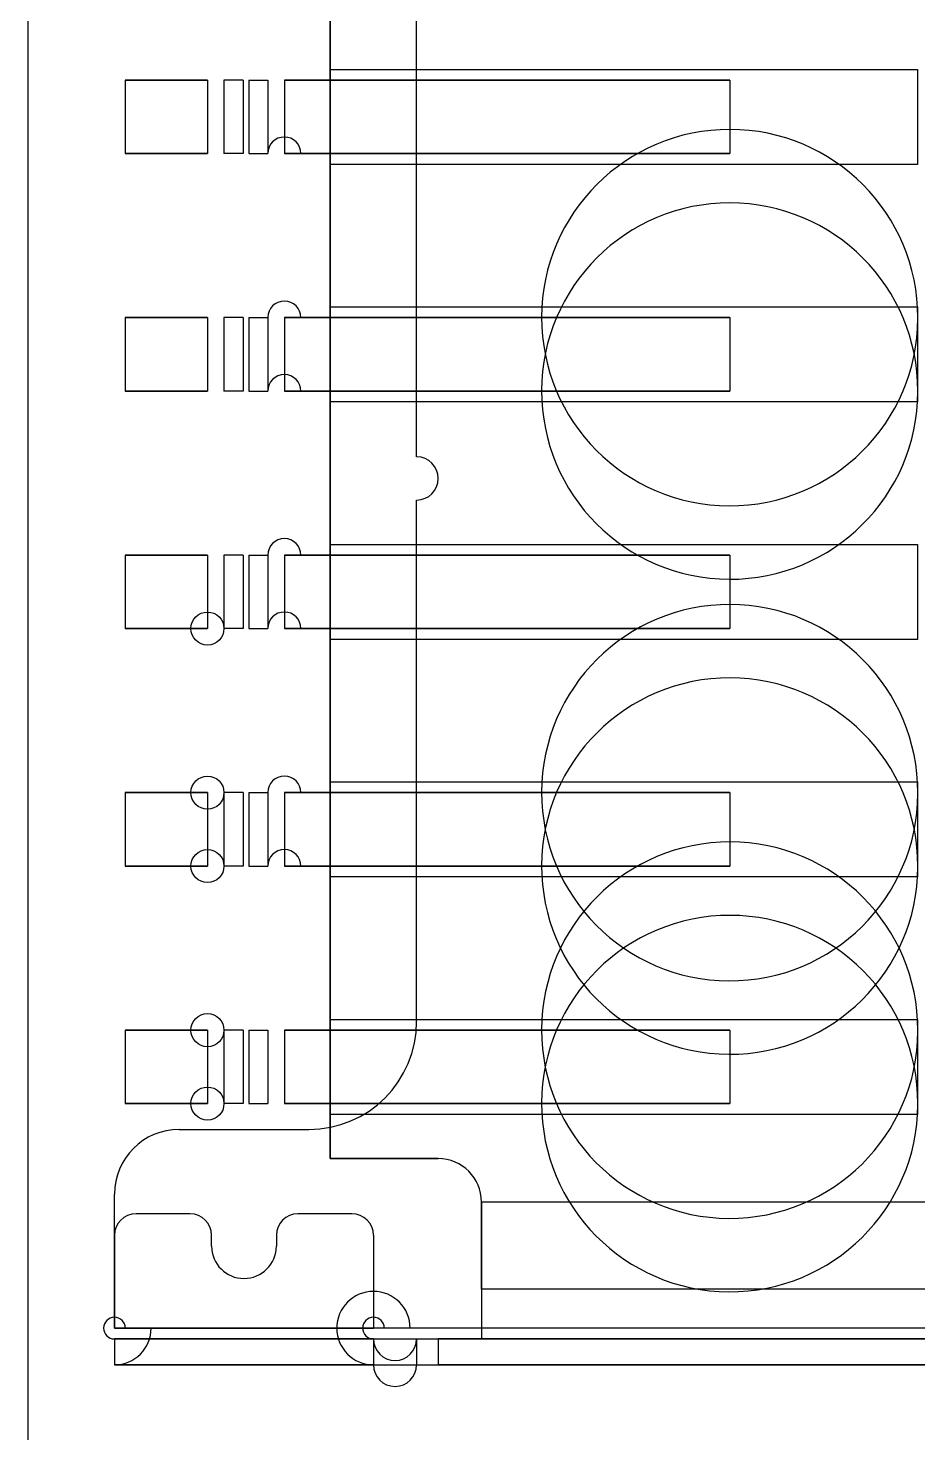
# Model space of a CAD drawing. Header units: millimetres. Extents: x -26.5 to 28.9, y -30 to 30.
# Drawn here: x -26.5 to -22.38, y 4.91 to 11.42 of the extents above; entities that cross this region are included whole.
import ezdxf

# ---------------------------------------------------------------- set-up
doc = ezdxf.new("R2010")
doc.units = ezdxf.units.MM
doc.layers.add('Feature', color=7, linetype='CONTINUOUS')

msp = doc.modelspace()

# ---------------------------------------------------------------- linework, layer by layer
at = {"layer": 'Feature'}
for p, q in [((-26.5, -26.9975, 1.6), (-26.5, 26.9975, 1.6)), ((-26.5, -26.9975), (-26.5, 26.9975)), ((-26.5, -26.9975, 1.6), (-26.5, 26.9975, 1.6)), ((-26.5, -26.9975), (-26.5, 26.9975)), ((-25.1, 15.835), (-25.1, 6.18)), ((-25.1, 15.835), (-25.1, 6.18)), ((-24.7, 9.4303, -1.33), (-24.7, 11.9303, -1.33)), ((-24.7, 9.4303, -1.45), (-24.7, 11.9303, -1.45)), ((-24.7, 9.4303, -1.45), (-24.7, 11.9303, -1.45)), ((-24.7, 9.4303, -1.33), (-24.7, 11.9303, -1.33)), ((-25.1, 11.225, -0.35), (-25.1, 11.885, -0.35)), ((-25.1, 11.225, -0.35), (-25.1, 11.885, -0.35)), ((-25.1, 11.225, -0.35), (-22.38, 11.225, -0.35)), ((-25.1, 11.225, -0.2), (-25.1, 11.225, -0.35)), ((-25.1, 10.785, -0.2), (-25.1, 11.225, -0.2)), ((-25.1, 11.225, -0.35), (-22.38, 11.225, -0.35)), ((-25.1, 11.225, -0.2), (-22.38, 11.225, -0.2)), ((-25.1, 11.225, -0.2), (-25.1, 11.225, -0.35)), ((-25.1, 10.785, -0.2), (-25.1, 11.225, -0.2)), ((-25.1, 11.225, -0.2), (-22.38, 11.225, -0.2)), ((-22.38, 11.225, -0.35), (-22.38, 10.785, -0.35)), ((-22.38, 11.225, -0.35), (-22.38, 10.785, -0.35)), ((-22.38, 11.225, -0.2), (-22.38, 10.785, -0.2)), ((-22.38, 11.225, -0.2), (-22.38, 11.225, -0.35)), ((-22.38, 11.225, -0.2), (-22.38, 11.225, -0.35)), ((-22.38, 11.225, -0.2), (-22.38, 10.785, -0.2)), ((-26.05, 11.175, -0.12), (-26.05, 10.835, -0.12)), ((-25.6691, 11.175, -0.12), (-26.05, 11.175, -0.12)), ((-26.05, 11.175, 0.03), (-26.05, 10.835, 0.03)), ((-26.05, 11.175, -0.12), (-26.05, 11.175, 0.03)), ((-26.05, 11.175, -0.12), (-26.05, 10.835, -0.12)), ((-26.05, 11.175, 0.03), (-25.6691, 11.175, 0.03)), ((-26.05, 11.175, 0.03), (-26.05, 10.835, 0.03)), ((-25.6691, 11.175, -0.12), (-26.05, 11.175, -0.12)), ((-26.05, 11.175, -0.12), (-26.05, 11.175, 0.03)), ((-26.05, 11.175, 0.03), (-25.6691, 11.175, 0.03)), ((-25.6691, 11.175, -0.12), (-25.6691, 10.835, -0.12)), ((-25.6691, 11.175, -0.12), (-25.6691, 10.835, -0.12)), ((-25.6691, 11.175, 0.03), (-25.6691, 10.835, 0.03)), ((-25.6691, 11.175, 0.03), (-25.6691, 10.835, 0.03)), ((-25.5925, 11.175, -0.15572), (-25.5925, 10.835, -0.15572)), ((-25.5044, 11.175, -0.2607), (-25.5925, 11.175, -0.15572)), ((-25.5925, 11.175, -0.15572), (-25.5925, 10.835, -0.15572)), ((-25.5044, 11.175, -0.2607), (-25.5925, 11.175, -0.15572)), ((-25.5044, 11.175, -0.2607), (-25.5044, 10.835, -0.2607)), ((-25.5044, 11.175, -0.2607), (-25.5044, 10.835, -0.2607)), ((-25.4776, 11.175, -0.0593), (-25.4776, 10.835, -0.0593)), ((-25.4776, 11.175, -0.0593), (-25.3895, 11.175, -0.16428)), ((-25.4776, 11.175, -0.0593), (-25.4776, 10.835, -0.0593)), ((-25.4776, 11.175, -0.0593), (-25.3895, 11.175, -0.16428)), ((-25.3895, 11.175, -0.16428), (-25.3895, 10.835, -0.16428)), ((-25.3895, 11.175, -0.16428), (-25.3895, 10.835, -0.16428)), ((-25.3129, 11.175, -0.35), (-25.3129, 10.835, -0.35)), ((-25.3129, 11.175, -0.2), (-25.3129, 10.835, -0.2)), ((-25.3129, 11.175, -0.2), (-23.2495, 11.175, -0.2)), ((-25.3129, 11.175, -0.2), (-25.3129, 10.835, -0.2)), ((-25.3129, 11.175, -0.35), (-25.3129, 10.835, -0.35)), ((-23.2495, 11.175, -0.35), (-25.3129, 11.175, -0.35)), ((-25.3129, 11.175, -0.2), (-23.2495, 11.175, -0.2)), ((-23.2495, 11.175, -0.35), (-25.3129, 11.175, -0.35)), ((-23.2495, 11.175, -0.2), (-23.2495, 10.835, -0.2)), ((-23.2495, 11.175, -0.2), (-23.2495, 10.835, -0.2)), ((-23.2495, 11.175, -0.35), (-23.2495, 10.835, -0.35)), ((-23.2495, 11.175, -0.35), (-23.2495, 10.835, -0.35)), ((-25.6691, 10.835, -0.12), (-26.05, 10.835, -0.12)), ((-26.05, 10.835, -0.12), (-26.05, 10.835, 0.03)), ((-26.05, 10.835, 0.03), (-25.6691, 10.835, 0.03)), ((-26.05, 10.835, 0.03), (-25.6691, 10.835, 0.03)), ((-26.05, 10.835, -0.12), (-26.05, 10.835, 0.03)), ((-25.6691, 10.835, -0.12), (-26.05, 10.835, -0.12)), ((-25.5044, 10.835, -0.2607), (-25.5925, 10.835, -0.15572)), ((-25.5044, 10.835, -0.2607), (-25.5925, 10.835, -0.15572)), ((-25.4776, 10.835, -0.0593), (-25.3895, 10.835, -0.16428)), ((-25.4776, 10.835, -0.0593), (-25.3895, 10.835, -0.16428)), ((-25.3129, 10.835, -0.2), (-23.2495, 10.835, -0.2)), ((-23.2495, 10.835, -0.35), (-25.3129, 10.835, -0.35)), ((-23.2495, 10.835, -0.35), (-25.3129, 10.835, -0.35)), ((-25.3129, 10.835, -0.2), (-23.2495, 10.835, -0.2)), ((-25.1, 10.125, -0.35), (-25.1, 10.785, -0.35)), ((-22.38, 10.785, -0.35), (-25.1, 10.785, -0.35)), ((-25.1, 10.785, -0.2), (-25.1, 10.785, -0.35)), ((-25.1, 10.125, -0.35), (-25.1, 10.785, -0.35)), ((-22.38, 10.785, -0.35), (-25.1, 10.785, -0.35)), ((-25.1, 10.785, -0.2), (-25.1, 10.785, -0.35)), ((-22.38, 10.785, -0.2), (-25.1, 10.785, -0.2)), ((-22.38, 10.785, -0.2), (-25.1, 10.785, -0.2)), ((-22.38, 10.785, -0.2), (-22.38, 10.785, -0.35)), ((-22.38, 10.785, -0.2), (-22.38, 10.785, -0.35)), ((-25.1, 10.125, -0.35), (-22.38, 10.125, -0.35)), ((-25.1, 10.125, -0.2), (-25.1, 10.125, -0.35)), ((-25.1, 9.685, -0.2), (-25.1, 10.125, -0.2)), ((-25.1, 10.125, -0.35), (-22.38, 10.125, -0.35)), ((-25.1, 10.125, -0.2), (-22.38, 10.125, -0.2)), ((-25.1, 10.125, -0.2), (-25.1, 10.125, -0.35)), ((-25.1, 9.685, -0.2), (-25.1, 10.125, -0.2)), ((-25.1, 10.125, -0.2), (-22.38, 10.125, -0.2)), ((-22.38, 10.125, -0.35), (-22.38, 9.685, -0.35)), ((-22.38, 10.125, -0.35), (-22.38, 9.685, -0.35)), ((-22.38, 10.125, -0.2), (-22.38, 9.685, -0.2)), ((-22.38, 10.125, -0.2), (-22.38, 10.125, -0.35)), ((-22.38, 10.125, -0.2), (-22.38, 10.125, -0.35)), ((-22.38, 10.125, -0.2), (-22.38, 9.685, -0.2)), ((-26.05, 10.075, -0.12), (-26.05, 9.735, -0.12)), ((-25.6691, 10.075, -0.12), (-26.05, 10.075, -0.12)), ((-26.05, 10.075, 0.03), (-26.05, 9.735, 0.03)), ((-26.05, 10.075, -0.12), (-26.05, 10.075, 0.03)), ((-26.05, 10.075, -0.12), (-26.05, 9.735, -0.12)), ((-26.05, 10.075, 0.03), (-25.6691, 10.075, 0.03)), ((-26.05, 10.075, 0.03), (-26.05, 9.735, 0.03)), ((-25.6691, 10.075, -0.12), (-26.05, 10.075, -0.12)), ((-26.05, 10.075, -0.12), (-26.05, 10.075, 0.03)), ((-26.05, 10.075, 0.03), (-25.6691, 10.075, 0.03)), ((-25.6691, 10.075, -0.12), (-25.6691, 9.735, -0.12)), ((-25.6691, 10.075, -0.12), (-25.6691, 9.735, -0.12)), ((-25.6691, 10.075, 0.03), (-25.6691, 9.735, 0.03)), ((-25.6691, 10.075, 0.03), (-25.6691, 9.735, 0.03)), ((-25.5925, 10.075, -0.15572), (-25.5925, 9.735, -0.15572)), ((-25.5044, 10.075, -0.2607), (-25.5925, 10.075, -0.15572)), ((-25.5925, 10.075, -0.15572), (-25.5925, 9.735, -0.15572)), ((-25.5044, 10.075, -0.2607), (-25.5925, 10.075, -0.15572)), ((-25.5044, 10.075, -0.2607), (-25.5044, 9.735, -0.2607)), ((-25.5044, 10.075, -0.2607), (-25.5044, 9.735, -0.2607)), ((-25.4776, 10.075, -0.0593), (-25.4776, 9.735, -0.0593)), ((-25.4776, 10.075, -0.0593), (-25.3895, 10.075, -0.16428)), ((-25.4776, 10.075, -0.0593), (-25.4776, 9.735, -0.0593)), ((-25.4776, 10.075, -0.0593), (-25.3895, 10.075, -0.16428)), ((-25.3895, 10.075, -0.16428), (-25.3895, 9.735, -0.16428)), ((-25.3895, 10.075, -0.16428), (-25.3895, 9.735, -0.16428)), ((-25.3129, 10.075, -0.35), (-25.3129, 9.735, -0.35)), ((-25.3129, 10.075, -0.2), (-25.3129, 9.735, -0.2)), ((-25.3129, 10.075, -0.2), (-23.2495, 10.075, -0.2)), ((-25.3129, 10.075, -0.2), (-25.3129, 9.735, -0.2)), ((-25.3129, 10.075, -0.35), (-25.3129, 9.735, -0.35)), ((-23.2495, 10.075, -0.35), (-25.3129, 10.075, -0.35)), ((-25.3129, 10.075, -0.2), (-23.2495, 10.075, -0.2)), ((-23.2495, 10.075, -0.35), (-25.3129, 10.075, -0.35)), ((-23.2495, 10.075, -0.2), (-23.2495, 9.735, -0.2)), ((-23.2495, 10.075, -0.2), (-23.2495, 9.735, -0.2)), ((-23.2495, 10.075, -0.35), (-23.2495, 9.735, -0.35)), ((-23.2495, 10.075, -0.35), (-23.2495, 9.735, -0.35)), ((-25.6691, 9.735, -0.12), (-26.05, 9.735, -0.12)), ((-26.05, 9.735, -0.12), (-26.05, 9.735, 0.03)), ((-26.05, 9.735, 0.03), (-25.6691, 9.735, 0.03)), ((-26.05, 9.735, 0.03), (-25.6691, 9.735, 0.03)), ((-26.05, 9.735, -0.12), (-26.05, 9.735, 0.03)), ((-25.6691, 9.735, -0.12), (-26.05, 9.735, -0.12)), ((-25.5044, 9.735, -0.2607), (-25.5925, 9.735, -0.15572)), ((-25.5044, 9.735, -0.2607), (-25.5925, 9.735, -0.15572)), ((-25.4776, 9.735, -0.0593), (-25.3895, 9.735, -0.16428)), ((-25.4776, 9.735, -0.0593), (-25.3895, 9.735, -0.16428)), ((-25.3129, 9.735, -0.2), (-23.2495, 9.735, -0.2)), ((-23.2495, 9.735, -0.35), (-25.3129, 9.735, -0.35)), ((-23.2495, 9.735, -0.35), (-25.3129, 9.735, -0.35)), ((-25.3129, 9.735, -0.2), (-23.2495, 9.735, -0.2)), ((-25.1, 9.025, -0.35), (-25.1, 9.685, -0.35)), ((-22.38, 9.685, -0.35), (-25.1, 9.685, -0.35)), ((-25.1, 9.685, -0.2), (-25.1, 9.685, -0.35)), ((-25.1, 9.025, -0.35), (-25.1, 9.685, -0.35)), ((-22.38, 9.685, -0.35), (-25.1, 9.685, -0.35)), ((-25.1, 9.685, -0.2), (-25.1, 9.685, -0.35)), ((-22.38, 9.685, -0.2), (-25.1, 9.685, -0.2)), ((-22.38, 9.685, -0.2), (-25.1, 9.685, -0.2)), ((-22.38, 9.685, -0.2), (-22.38, 9.685, -0.35)), ((-22.38, 9.685, -0.2), (-22.38, 9.685, -0.35)), ((-24.7, 9.4303, -1.33), (-24.7, 9.4303, -1.45)), ((-24.7, 9.4303, -1.33), (-24.7, 9.4303, -1.45)), ((-24.7, 6.815, -1.33), (-24.7, 9.2303, -1.33)), ((-24.7, 9.2303, -1.33), (-24.7, 9.2303, -1.45)), ((-24.7, 6.815, -1.45), (-24.7, 9.2303, -1.45)), ((-24.7, 9.2303, -1.33), (-24.7, 9.2303, -1.45)), ((-24.7, 6.815, -1.45), (-24.7, 9.2303, -1.45)), ((-24.7, 6.815, -1.33), (-24.7, 9.2303, -1.33)), ((-25.1, 9.025, -0.35), (-22.38, 9.025, -0.35)), ((-25.1, 9.025, -0.2), (-25.1, 9.025, -0.35)), ((-25.1, 8.585, -0.2), (-25.1, 9.025, -0.2)), ((-25.1, 9.025, -0.35), (-22.38, 9.025, -0.35)), ((-25.1, 9.025, -0.2), (-22.38, 9.025, -0.2)), ((-25.1, 9.025, -0.2), (-25.1, 9.025, -0.35)), ((-25.1, 8.585, -0.2), (-25.1, 9.025, -0.2)), ((-25.1, 9.025, -0.2), (-22.38, 9.025, -0.2)), ((-22.38, 9.025, -0.35), (-22.38, 8.585, -0.35)), ((-22.38, 9.025, -0.35), (-22.38, 8.585, -0.35)), ((-22.38, 9.025, -0.2), (-22.38, 8.585, -0.2)), ((-22.38, 9.025, -0.2), (-22.38, 9.025, -0.35)), ((-22.38, 9.025, -0.2), (-22.38, 9.025, -0.35)), ((-22.38, 9.025, -0.2), (-22.38, 8.585, -0.2)), ((-26.05, 8.975, -0.12), (-26.05, 8.635, -0.12)), ((-25.6691, 8.975, -0.12), (-26.05, 8.975, -0.12)), ((-26.05, 8.975, 0.03), (-26.05, 8.635, 0.03)), ((-26.05, 8.975, -0.12), (-26.05, 8.975, 0.03)), ((-26.05, 8.975, -0.12), (-26.05, 8.635, -0.12)), ((-26.05, 8.975, 0.03), (-25.6691, 8.975, 0.03)), ((-26.05, 8.975, 0.03), (-26.05, 8.635, 0.03)), ((-25.6691, 8.975, -0.12), (-26.05, 8.975, -0.12)), ((-26.05, 8.975, -0.12), (-26.05, 8.975, 0.03)), ((-26.05, 8.975, 0.03), (-25.6691, 8.975, 0.03)), ((-25.6691, 8.975, -0.12), (-25.6691, 8.635, -0.12)), ((-25.6691, 8.975, -0.12), (-25.6691, 8.635, -0.12)), ((-25.6691, 8.975, 0.03), (-25.6691, 8.635, 0.03)), ((-25.6691, 8.975, 0.03), (-25.6691, 8.635, 0.03)), ((-25.5925, 8.975, -0.15572), (-25.5925, 8.635, -0.15572)), ((-25.5044, 8.975, -0.2607), (-25.5925, 8.975, -0.15572)), ((-25.5925, 8.975, -0.15572), (-25.5925, 8.635, -0.15572)), ((-25.5044, 8.975, -0.2607), (-25.5925, 8.975, -0.15572)), ((-25.5044, 8.975, -0.2607), (-25.5044, 8.635, -0.2607)), ((-25.5044, 8.975, -0.2607), (-25.5044, 8.635, -0.2607)), ((-25.4776, 8.975, -0.0593), (-25.4776, 8.635, -0.0593)), ((-25.4776, 8.975, -0.0593), (-25.3895, 8.975, -0.16428)), ((-25.4776, 8.975, -0.0593), (-25.4776, 8.635, -0.0593)), ((-25.4776, 8.975, -0.0593), (-25.3895, 8.975, -0.16428)), ((-25.3895, 8.975, -0.16428), (-25.3895, 8.635, -0.16428)), ((-25.3895, 8.975, -0.16428), (-25.3895, 8.635, -0.16428)), ((-25.3129, 8.975, -0.35), (-25.3129, 8.635, -0.35)), ((-25.3129, 8.975, -0.2), (-25.3129, 8.635, -0.2)), ((-25.3129, 8.975, -0.2), (-23.2495, 8.975, -0.2)), ((-25.3129, 8.975, -0.2), (-25.3129, 8.635, -0.2)), ((-25.3129, 8.975, -0.35), (-25.3129, 8.635, -0.35)), ((-23.2495, 8.975, -0.35), (-25.3129, 8.975, -0.35)), ((-25.3129, 8.975, -0.2), (-23.2495, 8.975, -0.2)), ((-23.2495, 8.975, -0.35), (-25.3129, 8.975, -0.35)), ((-23.2495, 8.975, -0.2), (-23.2495, 8.635, -0.2)), ((-23.2495, 8.975, -0.2), (-23.2495, 8.635, -0.2)), ((-23.2495, 8.975, -0.35), (-23.2495, 8.635, -0.35)), ((-23.2495, 8.975, -0.35), (-23.2495, 8.635, -0.35)), ((-25.6691, 8.635, -0.12), (-26.05, 8.635, -0.12)), ((-26.05, 8.635, -0.12), (-26.05, 8.635, 0.03)), ((-26.05, 8.635, 0.03), (-25.6691, 8.635, 0.03)), ((-26.05, 8.635, 0.03), (-25.6691, 8.635, 0.03)), ((-26.05, 8.635, -0.12), (-26.05, 8.635, 0.03)), ((-25.6691, 8.635, -0.12), (-26.05, 8.635, -0.12)), ((-25.5044, 8.635, -0.2607), (-25.5925, 8.635, -0.15572)), ((-25.5044, 8.635, -0.2607), (-25.5925, 8.635, -0.15572)), ((-25.4776, 8.635, -0.0593), (-25.3895, 8.635, -0.16428)), ((-25.4776, 8.635, -0.0593), (-25.3895, 8.635, -0.16428)), ((-25.3129, 8.635, -0.2), (-23.2495, 8.635, -0.2)), ((-23.2495, 8.635, -0.35), (-25.3129, 8.635, -0.35)), ((-23.2495, 8.635, -0.35), (-25.3129, 8.635, -0.35)), ((-25.3129, 8.635, -0.2), (-23.2495, 8.635, -0.2)), ((-25.1, 7.925, -0.35), (-25.1, 8.585, -0.35)), ((-22.38, 8.585, -0.35), (-25.1, 8.585, -0.35)), ((-25.1, 8.585, -0.2), (-25.1, 8.585, -0.35)), ((-25.1, 7.925, -0.35), (-25.1, 8.585, -0.35)), ((-22.38, 8.585, -0.35), (-25.1, 8.585, -0.35)), ((-25.1, 8.585, -0.2), (-25.1, 8.585, -0.35)), ((-22.38, 8.585, -0.2), (-25.1, 8.585, -0.2)), ((-22.38, 8.585, -0.2), (-25.1, 8.585, -0.2)), ((-22.38, 8.585, -0.2), (-22.38, 8.585, -0.35)), ((-22.38, 8.585, -0.2), (-22.38, 8.585, -0.35)), ((-26.05, 7.875, -0.12), (-26.05, 7.535, -0.12)), ((-25.6691, 7.875, -0.12), (-26.05, 7.875, -0.12)), ((-26.05, 7.875, 0.03), (-26.05, 7.535, 0.03)), ((-26.05, 7.875, -0.12), (-26.05, 7.875, 0.03)), ((-26.05, 7.875, -0.12), (-26.05, 7.535, -0.12)), ((-26.05, 7.875, 0.03), (-25.6691, 7.875, 0.03)), ((-26.05, 7.875, 0.03), (-26.05, 7.535, 0.03)), ((-25.6691, 7.875, -0.12), (-26.05, 7.875, -0.12)), ((-26.05, 7.875, -0.12), (-26.05, 7.875, 0.03)), ((-26.05, 7.875, 0.03), (-25.6691, 7.875, 0.03)), ((-25.6691, 7.875, -0.12), (-25.6691, 7.535, -0.12)), ((-25.6691, 7.875, -0.12), (-25.6691, 7.535, -0.12)), ((-25.6691, 7.875, 0.03), (-25.6691, 7.535, 0.03)), ((-25.6691, 7.875, 0.03), (-25.6691, 7.535, 0.03)), ((-25.5925, 7.875, -0.15572), (-25.5925, 7.535, -0.15572)), ((-25.5044, 7.875, -0.2607), (-25.5925, 7.875, -0.15572)), ((-25.5925, 7.875, -0.15572), (-25.5925, 7.535, -0.15572)), ((-25.5044, 7.875, -0.2607), (-25.5925, 7.875, -0.15572)), ((-25.5044, 7.875, -0.2607), (-25.5044, 7.535, -0.2607)), ((-25.5044, 7.875, -0.2607), (-25.5044, 7.535, -0.2607)), ((-25.4776, 7.875, -0.0593), (-25.4776, 7.535, -0.0593)), ((-25.4776, 7.875, -0.0593), (-25.3895, 7.875, -0.16428)), ((-25.4776, 7.875, -0.0593), (-25.4776, 7.535, -0.0593)), ((-25.4776, 7.875, -0.0593), (-25.3895, 7.875, -0.16428)), ((-25.3895, 7.875, -0.16428), (-25.3895, 7.535, -0.16428)), ((-25.3895, 7.875, -0.16428), (-25.3895, 7.535, -0.16428)), ((-25.3129, 7.875, -0.35), (-25.3129, 7.535, -0.35)), ((-25.3129, 7.875, -0.2), (-25.3129, 7.535, -0.2)), ((-25.3129, 7.875, -0.2), (-23.2495, 7.875, -0.2)), ((-25.3129, 7.875, -0.2), (-25.3129, 7.535, -0.2)), ((-25.3129, 7.875, -0.35), (-25.3129, 7.535, -0.35)), ((-23.2495, 7.875, -0.35), (-25.3129, 7.875, -0.35)), ((-25.3129, 7.875, -0.2), (-23.2495, 7.875, -0.2)), ((-23.2495, 7.875, -0.35), (-25.3129, 7.875, -0.35)), ((-25.1, 7.925, -0.35), (-22.38, 7.925, -0.35)), ((-25.1, 7.485, -0.2), (-25.1, 7.925, -0.2)), ((-25.1, 7.925, -0.2), (-25.1, 7.925, -0.35)), ((-25.1, 7.925, -0.35), (-22.38, 7.925, -0.35)), ((-25.1, 7.925, -0.2), (-22.38, 7.925, -0.2)), ((-25.1, 7.925, -0.2), (-25.1, 7.925, -0.35)), ((-25.1, 7.485, -0.2), (-25.1, 7.925, -0.2)), ((-25.1, 7.925, -0.2), (-22.38, 7.925, -0.2)), ((-23.2495, 7.875, -0.2), (-23.2495, 7.535, -0.2)), ((-23.2495, 7.875, -0.2), (-23.2495, 7.535, -0.2)), ((-23.2495, 7.875, -0.35), (-23.2495, 7.535, -0.35)), ((-23.2495, 7.875, -0.35), (-23.2495, 7.535, -0.35)), ((-22.38, 7.925, -0.35), (-22.38, 7.485, -0.35)), ((-22.38, 7.925, -0.35), (-22.38, 7.485, -0.35)), ((-22.38, 7.925, -0.2), (-22.38, 7.485, -0.2)), ((-22.38, 7.925, -0.2), (-22.38, 7.925, -0.35)), ((-22.38, 7.925, -0.2), (-22.38, 7.925, -0.35)), ((-22.38, 7.925, -0.2), (-22.38, 7.485, -0.2)), ((-25.6691, 7.535, -0.12), (-26.05, 7.535, -0.12)), ((-26.05, 7.535, -0.12), (-26.05, 7.535, 0.03)), ((-26.05, 7.535, 0.03), (-25.6691, 7.535, 0.03)), ((-26.05, 7.535, 0.03), (-25.6691, 7.535, 0.03)), ((-26.05, 7.535, -0.12), (-26.05, 7.535, 0.03)), ((-25.6691, 7.535, -0.12), (-26.05, 7.535, -0.12)), ((-25.5044, 7.535, -0.2607), (-25.5925, 7.535, -0.15572)), ((-25.5044, 7.535, -0.2607), (-25.5925, 7.535, -0.15572)), ((-25.4776, 7.535, -0.0593), (-25.3895, 7.535, -0.16428)), ((-25.4776, 7.535, -0.0593), (-25.3895, 7.535, -0.16428)), ((-25.3129, 7.535, -0.2), (-23.2495, 7.535, -0.2)), ((-23.2495, 7.535, -0.35), (-25.3129, 7.535, -0.35)), ((-23.2495, 7.535, -0.35), (-25.3129, 7.535, -0.35)), ((-25.3129, 7.535, -0.2), (-23.2495, 7.535, -0.2)), ((-22.38, 7.485, -0.35), (-25.1, 7.485, -0.35)), ((-25.1, 6.825, -0.35), (-25.1, 7.485, -0.35)), ((-25.1, 7.485, -0.2), (-25.1, 7.485, -0.35)), ((-25.1, 6.825, -0.35), (-25.1, 7.485, -0.35)), ((-22.38, 7.485, -0.35), (-25.1, 7.485, -0.35)), ((-25.1, 7.485, -0.2), (-25.1, 7.485, -0.35)), ((-22.38, 7.485, -0.2), (-25.1, 7.485, -0.2)), ((-22.38, 7.485, -0.2), (-25.1, 7.485, -0.2)), ((-22.38, 7.485, -0.2), (-22.38, 7.485, -0.35)), ((-22.38, 7.485, -0.2), (-22.38, 7.485, -0.35)), ((-26.05, 6.775, -0.12), (-26.05, 6.435, -0.12)), ((-25.6691, 6.775, -0.12), (-26.05, 6.775, -0.12)), ((-26.05, 6.775, 0.03), (-26.05, 6.435, 0.03)), ((-26.05, 6.775, -0.12), (-26.05, 6.775, 0.03)), ((-26.05, 6.775, -0.12), (-26.05, 6.435, -0.12)), ((-26.05, 6.775, 0.03), (-25.6691, 6.775, 0.03)), ((-26.05, 6.775, 0.03), (-26.05, 6.435, 0.03)), ((-25.6691, 6.775, -0.12), (-26.05, 6.775, -0.12)), ((-26.05, 6.775, -0.12), (-26.05, 6.775, 0.03)), ((-26.05, 6.775, 0.03), (-25.6691, 6.775, 0.03)), ((-25.6691, 6.775, -0.12), (-25.6691, 6.435, -0.12)), ((-25.6691, 6.775, -0.12), (-25.6691, 6.435, -0.12)), ((-25.6691, 6.775, 0.03), (-25.6691, 6.435, 0.03)), ((-25.6691, 6.775, 0.03), (-25.6691, 6.435, 0.03)), ((-25.5925, 6.775, -0.15572), (-25.5925, 6.435, -0.15572)), ((-25.5044, 6.775, -0.2607), (-25.5925, 6.775, -0.15572)), ((-25.5925, 6.775, -0.15572), (-25.5925, 6.435, -0.15572)), ((-25.5044, 6.775, -0.2607), (-25.5925, 6.775, -0.15572)), ((-25.5044, 6.775, -0.2607), (-25.5044, 6.435, -0.2607)), ((-25.5044, 6.775, -0.2607), (-25.5044, 6.435, -0.2607)), ((-25.4776, 6.775, -0.0593), (-25.4776, 6.435, -0.0593)), ((-25.4776, 6.775, -0.0593), (-25.3895, 6.775, -0.16428)), ((-25.4776, 6.775, -0.0593), (-25.4776, 6.435, -0.0593)), ((-25.4776, 6.775, -0.0593), (-25.3895, 6.775, -0.16428)), ((-25.3895, 6.775, -0.16428), (-25.3895, 6.435, -0.16428)), ((-25.3895, 6.775, -0.16428), (-25.3895, 6.435, -0.16428)), ((-25.3129, 6.775, -0.35), (-25.3129, 6.435, -0.35)), ((-25.3129, 6.775, -0.2), (-25.3129, 6.435, -0.2)), ((-25.3129, 6.775, -0.2), (-23.2495, 6.775, -0.2)), ((-25.3129, 6.775, -0.2), (-25.3129, 6.435, -0.2)), ((-25.3129, 6.775, -0.35), (-25.3129, 6.435, -0.35)), ((-23.2495, 6.775, -0.35), (-25.3129, 6.775, -0.35)), ((-25.3129, 6.775, -0.2), (-23.2495, 6.775, -0.2)), ((-23.2495, 6.775, -0.35), (-25.3129, 6.775, -0.35)), ((-25.1, 6.825, -0.35), (-22.38, 6.825, -0.35)), ((-25.1, 6.825, -0.2), (-25.1, 6.825, -0.35)), ((-25.1, 6.385, -0.2), (-25.1, 6.825, -0.2)), ((-25.1, 6.825, -0.35), (-22.38, 6.825, -0.35)), ((-25.1, 6.825, -0.2), (-22.38, 6.825, -0.2)), ((-25.1, 6.825, -0.2), (-25.1, 6.825, -0.35)), ((-25.1, 6.385, -0.2), (-25.1, 6.825, -0.2)), ((-25.1, 6.825, -0.2), (-22.38, 6.825, -0.2)), ((-24.7, 6.815, -1.33), (-24.7, 6.815, -1.45)), ((-24.7, 6.815, -1.33), (-24.7, 6.815, -1.45)), ((-23.2495, 6.775, -0.2), (-23.2495, 6.435, -0.2)), ((-23.2495, 6.775, -0.2), (-23.2495, 6.435, -0.2)), ((-23.2495, 6.775, -0.35), (-23.2495, 6.435, -0.35)), ((-23.2495, 6.775, -0.35), (-23.2495, 6.435, -0.35)), ((-22.38, 6.825, -0.35), (-22.38, 6.385, -0.35)), ((-22.38, 6.825, -0.35), (-22.38, 6.385, -0.35)), ((-22.38, 6.825, -0.2), (-22.38, 6.385, -0.2)), ((-22.38, 6.825, -0.2), (-22.38, 6.825, -0.35)), ((-22.38, 6.825, -0.2), (-22.38, 6.825, -0.35)), ((-22.38, 6.825, -0.2), (-22.38, 6.385, -0.2)), ((-25.6691, 6.435, -0.12), (-26.05, 6.435, -0.12)), ((-26.05, 6.435, -0.12), (-26.05, 6.435, 0.03)), ((-26.05, 6.435, 0.03), (-25.6691, 6.435, 0.03)), ((-26.05, 6.435, 0.03), (-25.6691, 6.435, 0.03)), ((-26.05, 6.435, -0.12), (-26.05, 6.435, 0.03)), ((-25.6691, 6.435, -0.12), (-26.05, 6.435, -0.12)), ((-25.5044, 6.435, -0.2607), (-25.5925, 6.435, -0.15572)), ((-25.5044, 6.435, -0.2607), (-25.5925, 6.435, -0.15572)), ((-25.4776, 6.435, -0.0593), (-25.3895, 6.435, -0.16428)), ((-25.4776, 6.435, -0.0593), (-25.3895, 6.435, -0.16428)), ((-25.3129, 6.435, -0.2), (-23.2495, 6.435, -0.2)), ((-23.2495, 6.435, -0.35), (-25.3129, 6.435, -0.35)), ((-23.2495, 6.435, -0.35), (-25.3129, 6.435, -0.35)), ((-25.3129, 6.435, -0.2), (-23.2495, 6.435, -0.2)), ((-25.1, 6.18, -0.35), (-25.1, 6.385, -0.35)), ((-22.38, 6.385, -0.35), (-25.1, 6.385, -0.35)), ((-25.1, 6.385, -0.2), (-25.1, 6.385, -0.35)), ((-25.1, 6.18, -0.35), (-25.1, 6.385, -0.35)), ((-22.38, 6.385, -0.35), (-25.1, 6.385, -0.35)), ((-25.1, 6.385, -0.2), (-25.1, 6.385, -0.35)), ((-22.38, 6.385, -0.2), (-25.1, 6.385, -0.2)), ((-22.38, 6.385, -0.2), (-25.1, 6.385, -0.2)), ((-22.38, 6.385, -0.2), (-22.38, 6.385, -0.35)), ((-22.38, 6.385, -0.2), (-22.38, 6.385, -0.35)), ((-25.8, 6.315, -1.33), (-25.8, 6.315, -1.45)), ((-25.8, 6.315, -1.33), (-25.8, 6.315, -1.45)), ((-25.8, 6.315, -1.33), (-25.2, 6.315, -1.33)), ((-25.8, 6.315, -1.45), (-25.2, 6.315, -1.45)), ((-25.8, 6.315, -1.45), (-25.2, 6.315, -1.45)), ((-25.8, 6.315, -1.33), (-25.2, 6.315, -1.33)), ((-25.2, 6.315, -1.33), (-25.2, 6.315, -1.45)), ((-25.2, 6.315, -1.33), (-25.2, 6.315, -1.45)), ((-24.6, 6.18, -0.35), (-25.1, 6.18, -0.35)), ((-24.6, 6.18, -0.35), (-25.1, 6.18, -0.35)), ((-25.1, 6.18), (-24.6, 6.18)), ((-25.1, 6.18, -0.35), (-25.1, 6.18)), ((-25.1, 6.18, -0.35), (-25.1, 6.18)), ((-25.1, 6.18), (-24.6, 6.18)), ((-24.6, 6.18, -0.35), (-24.6, 6.18)), ((-24.6, 6.18, -0.35), (-24.6, 6.18)), ((-26.1, 5.395, -1.33), (-26.1, 6.015, -1.33)), ((-26.1, 6.015, -1.33), (-26.1, 6.015, -1.45)), ((-26.1, 5.395, -1.45), (-26.1, 6.015, -1.45)), ((-26.1, 6.015, -1.33), (-26.1, 6.015, -1.45)), ((-26.1, 5.395, -1.45), (-26.1, 6.015, -1.45)), ((-26.1, 5.395, -1.33), (-26.1, 6.015, -1.33)), ((-25.75, 5.925, -0.12), (-26, 5.925, -0.12)), ((-26, 5.925, -0.12), (-26, 5.925)), ((-25.75, 5.925), (-26, 5.925)), ((-26, 5.925, -0.12), (-26, 5.925)), ((-25.75, 5.925), (-26, 5.925)), ((-25.75, 5.925, -0.12), (-26, 5.925, -0.12)), ((-25.75, 5.925, -0.12), (-25.75, 5.925)), ((-25.75, 5.925, -0.12), (-25.75, 5.925)), ((-25, 5.925, -0.12), (-25.25, 5.925, -0.12)), ((-25.25, 5.925, -0.12), (-25.25, 5.925)), ((-25, 5.925), (-25.25, 5.925)), ((-25.25, 5.925, -0.12), (-25.25, 5.925)), ((-25, 5.925), (-25.25, 5.925)), ((-25, 5.925, -0.12), (-25.25, 5.925, -0.12)), ((-25, 5.925, -0.12), (-25, 5.925)), ((-25, 5.925, -0.12), (-25, 5.925)), ((-24.4, 5.98, -0.35), (-17.1, 5.98, -0.35)), ((-24.4, 5.98, -0.35), (-24.4, 5.98)), ((-24.4, 5.98, -0.35), (-24.4, 5.98)), ((-24.4, 5.98, -0.5), (-24.4, 5.98, -0.35)), ((-24.4, 5.575, -0.5), (-24.4, 5.98, -0.5)), ((-24.4, 5.98), (-24.4, 5.345)), ((-24.4, 5.98), (-24.4, 5.345)), ((-24.4, 5.98, -0.35), (-17.1, 5.98, -0.35)), ((-24.4, 5.98, -0.5), (-17.1, 5.98, -0.5)), ((-24.4, 5.98, -0.5), (-24.4, 5.98, -0.35)), ((-24.4, 5.575, -0.5), (-24.4, 5.98, -0.5)), ((-24.4, 5.98, -0.5), (-17.1, 5.98, -0.5)), ((-26.1, 5.825, -0.12), (-26.1, 5.825)), ((-26.1, 5.825, -0.12), (-26.1, 5.825)), ((-26.1, 5.825, -0.12), (-26.1, 5.395, -0.12)), ((-26.1, 5.825), (-26.1, 5.395)), ((-26.1, 5.825), (-26.1, 5.395)), ((-26.1, 5.825, -0.12), (-26.1, 5.395, -0.12)), ((-25.65, 5.775, -0.12), (-25.65, 5.825, -0.12)), ((-25.65, 5.825, -0.12), (-25.65, 5.825)), ((-25.65, 5.775), (-25.65, 5.825)), ((-25.65, 5.825, -0.12), (-25.65, 5.825)), ((-25.65, 5.775), (-25.65, 5.825)), ((-25.65, 5.775, -0.12), (-25.65, 5.825, -0.12)), ((-25.35, 5.825, -0.12), (-25.35, 5.825)), ((-25.35, 5.825, -0.12), (-25.35, 5.825)), ((-25.35, 5.825, -0.12), (-25.35, 5.775, -0.12)), ((-25.35, 5.825), (-25.35, 5.775)), ((-25.35, 5.825), (-25.35, 5.775)), ((-25.35, 5.825, -0.12), (-25.35, 5.775, -0.12)), ((-24.9, 5.825, -0.12), (-24.9, 5.395, -0.12)), ((-24.9, 5.825, -0.12), (-24.9, 5.825)), ((-24.9, 5.825), (-24.9, 5.395)), ((-24.9, 5.825, -0.12), (-24.9, 5.825)), ((-24.9, 5.825), (-24.9, 5.395)), ((-24.9, 5.825, -0.12), (-24.9, 5.395, -0.12)), ((-25.65, 5.775, -0.12), (-25.65, 5.775)), ((-25.65, 5.775, -0.12), (-25.65, 5.775)), ((-25.35, 5.775, -0.12), (-25.35, 5.775)), ((-25.35, 5.775, -0.12), (-25.35, 5.775)), ((-24.4, 5.575, -0.5), (-24.4, 5.575, -1.3)), ((-24.4, 5.575, -1.3), (-24.4, 5.345, -1.3)), ((-17.1, 5.575, -1.3), (-24.4, 5.575, -1.3)), ((-24.4, 5.575, -1.3), (-24.4, 5.345, -1.3)), ((-24.4, 5.575, -0.5), (-24.4, 5.575, -1.3)), ((-17.1, 5.575, -0.5), (-24.4, 5.575, -0.5)), ((-17.1, 5.575, -1.3), (-24.4, 5.575, -1.3)), ((-17.1, 5.575, -0.5), (-24.4, 5.575, -0.5)), ((-26.1, 5.395, -1.33), (-26.1, 5.395, -1.45)), ((-26.1, 5.395, -1.33), (-26.1, 5.395, -1.45)), ((-26.1, 5.395, -0.12), (-26.1, 5.395)), ((-26.1, 5.395, -0.12), (-26.1, 5.395)), ((-26.1, 5.395), (-24.9, 5.395)), ((-15.02, 5.395, -1.45), (-26.1, 5.395, -1.45)), ((-26.1, 5.395), (-24.9, 5.395)), ((-15.02, 5.395, -1.45), (-26.1, 5.395, -1.45)), ((-26.1, 5.395, -0.12), (-24.9, 5.395, -0.12)), ((-15.02, 5.395, -1.33), (-26.1, 5.395, -1.33)), ((-26.1, 5.395, -0.12), (-24.9, 5.395, -0.12)), ((-15.02, 5.395, -1.33), (-26.1, 5.395, -1.33)), ((-26.1, 5.345, -0.17), (-26.1, 5.225, -0.17)), ((-26.1, 5.345, -1.28), (-26.1, 5.345, -0.17)), ((-26.1, 5.345, -1.28), (-26.1, 5.225, -1.28)), ((-26.1, 5.345, -1.28), (-26.1, 5.225, -1.28)), ((-26.1, 5.345, -0.17), (-26.1, 5.225, -0.17)), ((-26.1, 5.345, -1.28), (-26.1, 5.345, -0.17)), ((-24.9, 5.345, -0.17), (-26.1, 5.345, -0.17)), ((-26.1, 5.345, -1.28), (-15.02, 5.345, -1.28)), ((-24.9, 5.345, -0.17), (-26.1, 5.345, -0.17)), ((-26.1, 5.345, -1.28), (-15.02, 5.345, -1.28)), ((-24.9, 5.395, -0.12), (-24.9, 5.395)), ((-24.9, 5.395, -0.12), (-24.9, 5.395)), ((-24.9, 5.345, -0.29), (-24.9, 5.225, -0.29)), ((-24.9, 5.345, -0.29), (-24.9, 5.225, -0.29)), ((-24.9, 5.345, -0.29), (-24.9, 5.345, -0.17)), ((-24.9, 5.345, -0.17), (-24.9, 5.225, -0.17)), ((-24.9, 5.345, -0.17), (-24.9, 5.225, -0.17)), ((-24.9, 5.345, -0.29), (-24.9, 5.345, -0.17)), ((-24.7, 5.345, -0.21), (-24.7, 5.225, -0.21)), ((-24.7, 5.345, -0.21), (-24.7, 5.225, -0.21)), ((-24.7, 5.345, -0.21), (-24.7, 5.345, -0.29)), ((-24.7, 5.345, -0.29), (-24.7, 5.225, -0.29)), ((-24.7, 5.345, -0.29), (-24.7, 5.225, -0.29)), ((-24.7, 5.345, -0.21), (-24.7, 5.345, -0.29)), ((-15.02, 5.345, -0.11), (-24.6, 5.345, -0.11)), ((-24.6, 5.345, -0.11), (-24.6, 5.225, -0.11)), ((-24.6, 5.345, -0.11), (-24.6, 5.225, -0.11)), ((-15.02, 5.345, -0.11), (-24.6, 5.345, -0.11)), ((-24.4, 5.345, -1.3), (-24.4, 5.345)), ((-24.4, 5.345), (-14.82, 5.345)), ((-24.4, 5.345, -1.3), (-24.4, 5.345)), ((-24.4, 5.345, -1.3), (-14.82, 5.345, -1.3)), ((-24.4, 5.345, -1.3), (-14.82, 5.345, -1.3)), ((-24.4, 5.345), (-14.82, 5.345)), ((-26.1, 5.225, -1.28), (-26.1, 5.225, -0.17)), ((-26.1, 5.225, -1.28), (-26.1, 5.225, -0.17)), ((-26.1, 5.225, -1.28), (-15.02, 5.225, -1.28)), ((-24.9, 5.225, -0.17), (-26.1, 5.225, -0.17)), ((-24.9, 5.225, -0.17), (-26.1, 5.225, -0.17)), ((-26.1, 5.225, -1.28), (-15.02, 5.225, -1.28)), ((-24.9, 5.225, -0.29), (-24.9, 5.225, -0.17)), ((-24.9, 5.225, -0.29), (-24.9, 5.225, -0.17)), ((-24.7, 5.225, -0.21), (-24.7, 5.225, -0.29)), ((-24.7, 5.225, -0.21), (-24.7, 5.225, -0.29)), ((-15.02, 5.225, -0.11), (-24.6, 5.225, -0.11)), ((-15.02, 5.225, -0.11), (-24.6, 5.225, -0.11))]:
    msp.add_line(p, q, dxfattribs=at)
for centre, radius, start, end in [((-25.6691, 11.175, -0.22), 0.0766, 0, 0), ((-25.6691, 11.175, -0.22), 0.0766, 0, 0), ((-25.3129, 11.175, -0.1), 0.0766, 180, 180), ((-25.3129, 11.175, -0.1), 0.0766, 180, 180), ((-25.6691, 11.175, -0.22), 0, 0, 0), ((-25.6691, 11.175, -0.22), 0, 0, 0), ((-25.3129, 11.175, -0.1), 3.55271e-15, 180, 180), ((-25.3129, 11.175, -0.1), 3.55271e-15, 180, 180), ((-23.2495, 11.175, -10.35), 1.08052e-14, -170.538, 0), ((-23.2495, 11.175, -10.35), 1.08052e-14, -170.538, 0), ((-23.2495, 11.175, -10.35), 0.87156, -0.255783, 0), ((-23.2495, 11.175, -10.35), 0.87156, -0.255783, 0), ((-23.2495, 10.075, -10.35), 0.87156, 0, -0.255783), ((-23.2495, 10.075, -10.35), 0.87156, 0, -0.255783), ((-25.6691, 10.835, -0.22), 0.0766, 0, 0), ((-25.6691, 10.835, -0.22), 0.0766, 0, 0), ((-25.3129, 10.835, -0.1), 0.0766, 0, 180), ((-25.3129, 10.835, -0.1), 0.0766, 0, 180), ((-25.6691, 10.835, -0.22), 0, 0, 0), ((-25.6691, 10.835, -0.22), 0, 0, 0), ((-25.3129, 10.835, -0.1), 0, 180, 0), ((-25.3129, 10.835, -0.1), 0, 180, 0), ((-23.2495, 10.835, -10.35), 1.12347e-14, 0, -161.565), ((-23.2495, 10.835, -10.35), 1.12347e-14, 0, -161.565), ((-23.2495, 10.835, -10.35), 0.87156, -0.511556, 0), ((-23.2495, 10.835, -10.35), 0.87156, -0.511556, 0), ((-23.2495, 9.735, -10.35), 0.87156, 0, -0.258087), ((-23.2495, 9.735, -10.35), 0.87156, 0, -0.258087), ((-25.6691, 10.075, -0.22), 0.0766, 0, 0), ((-25.6691, 10.075, -0.22), 0.0766, 0, 0), ((-25.3129, 10.075, -0.1), 0.0766, 0, 180), ((-25.3129, 10.075, -0.1), 0.0766, 0, 180), ((-25.6691, 10.075, -0.22), 3.55271e-15, 0, 0), ((-25.6691, 10.075, -0.22), 3.55271e-15, 0, 0), ((-25.3129, 10.075, -0.1), 0, 180, 0), ((-25.3129, 10.075, -0.1), 0, 180, 0), ((-23.2495, 10.075, -10.35), 1.43214e-14, 0, -172.875), ((-23.2495, 10.075, -10.35), 1.43214e-14, 0, -172.875), ((-25.6691, 9.735, -0.22), 0.0766, 0, 0), ((-25.6691, 9.735, -0.22), 0.0766, 0, 0), ((-25.3129, 9.735, -0.1), 0.0766, 0, 180), ((-25.3129, 9.735, -0.1), 0.0766, 0, 180), ((-25.6691, 9.735, -0.22), 0, 0, 0), ((-25.6691, 9.735, -0.22), 0, 0, 0), ((-25.3129, 9.735, -0.1), 0, 180, 0), ((-25.3129, 9.735, -0.1), 0, 180, 0), ((-23.2495, 9.735, -10.35), 1.43214e-14, 0, -172.875), ((-23.2495, 9.735, -10.35), 1.43214e-14, 0, -172.875), ((-24.7, 9.3303, -1.45), 0.1, -90, 90), ((-24.7, 9.3303, -1.33), 0.1, -90, 90), ((-24.7, 9.3303, -1.45), 0.1, -90, 90), ((-24.7, 9.3303, -1.33), 0.1, -90, 90), ((-25.6691, 8.975, -0.22), 0.0766, 0, 0), ((-25.6691, 8.975, -0.22), 0.0766, 0, 0), ((-25.3129, 8.975, -0.1), 0.0766, 0, 180), ((-25.3129, 8.975, -0.1), 0.0766, 0, 180), ((-25.6691, 8.975, -0.22), 0, 0, 0), ((-25.6691, 8.975, -0.22), 0, 0, 0), ((-25.3129, 8.975, -0.1), 0, 180, 0), ((-25.3129, 8.975, -0.1), 0, 180, 0), ((-23.2495, 8.975, -10.35), 1.46482e-14, 0, -165.964), ((-23.2495, 8.975, -10.35), 1.46482e-14, 0, -165.964), ((-23.2495, 8.975, -10.35), 0.87156, -0.516164, 0), ((-23.2495, 8.975, -10.35), 0.87156, -0.516164, 0), ((-23.2495, 7.875, -10.35), 0.87156, 0, -0.383671), ((-23.2495, 7.875, -10.35), 0.87156, 0, -0.383671), ((-25.6691, 8.635, -0.22), 0.0766, 0, -1.32861e-12), ((-25.6691, 8.635, -0.22), 0.0766, 0, -1.32861e-12), ((-25.3129, 8.635, -0.1), 0.0766, 0, 180), ((-25.3129, 8.635, -0.1), 0.0766, 0, 180), ((-25.6691, 8.635, -0.22), 1.77636e-15, 0, -90), ((-25.6691, 8.635, -0.22), 1.77636e-15, 0, -90), ((-25.3129, 8.635, -0.1), 0, 180, 0), ((-25.3129, 8.635, -0.1), 0, 180, 0), ((-23.2495, 8.635, -10.35), 1.12347e-14, 0, -161.565), ((-23.2495, 8.635, -10.35), 1.12347e-14, 0, -161.565), ((-23.2495, 8.635, -10.35), 0.87156, -0.511556, 0), ((-23.2495, 8.635, -10.35), 0.87156, -0.511556, 0), ((-23.2495, 7.535, -10.35), 0.87156, 0, -0.383671), ((-23.2495, 7.535, -10.35), 0.87156, 0, -0.383671), ((-25.6691, 7.875, -0.22), 0.0766, 0, -6.64307e-13), ((-25.6691, 7.875, -0.22), 0.0766, 0, -6.64307e-13), ((-25.3129, 7.875, -0.1), 0.0766, 0, 180), ((-25.3129, 7.875, -0.1), 0.0766, 0, 180), ((-25.6691, 7.875, -0.22), 8.88178e-16, 0, -90), ((-25.6691, 7.875, -0.22), 8.88178e-16, 0, -90), ((-25.3129, 7.875, -0.1), 0, 180, 0), ((-25.3129, 7.875, -0.1), 0, 180, 0), ((-23.2495, 7.875, -10.35), 1.09862e-14, 0, -165.964), ((-23.2495, 7.875, -10.35), 1.09862e-14, 0, -165.964), ((-23.2495, 6.775, -10.35), 0.87156, 0, -0.383671), ((-23.2495, 6.775, -10.35), 0.87156, 0, -0.383671), ((-25.6691, 7.535, -0.22), 0.0766, 0, -6.64307e-13), ((-25.6691, 7.535, -0.22), 0.0766, 0, -6.64307e-13), ((-25.3129, 7.535, -0.1), 0.0766, 0, 180), ((-25.3129, 7.535, -0.1), 0.0766, 0, 180), ((-25.6691, 7.535, -0.22), 8.88178e-16, 0, -90), ((-25.6691, 7.535, -0.22), 8.88178e-16, 0, -90), ((-25.3129, 7.535, -0.1), 0, 180, 0), ((-25.3129, 7.535, -0.1), 0, 180, 0), ((-23.2495, 7.535, -10.35), 1.09862e-14, 0, -165.964), ((-23.2495, 7.535, -10.35), 1.09862e-14, 0, -165.964), ((-23.2495, 6.435, -10.35), 0.87156, 0, -0.383671), ((-23.2495, 6.435, -10.35), 0.87156, 0, -0.383671), ((-25.6691, 6.775, -0.22), 0.0766, 0, -6.64307e-13), ((-25.6691, 6.775, -0.22), 0.0766, 0, -6.64307e-13), ((-25.3129, 6.775, -0.1), 0.0766, 180, 180), ((-25.3129, 6.775, -0.1), 0.0766, 180, 180), ((-25.6691, 6.775, -0.22), 8.88178e-16, 0, -90), ((-25.6691, 6.775, -0.22), 8.88178e-16, 0, -90), ((-25.3129, 6.775, -0.1), 3.55271e-15, 180, 180), ((-25.3129, 6.775, -0.1), 3.55271e-15, 180, 180), ((-25.2, 6.815, -1.45), 0.5, -90, 0), ((-25.2, 6.815, -1.33), 0.5, -90, 0), ((-25.2, 6.815, -1.45), 0.5, -90, 0), ((-25.2, 6.815, -1.33), 0.5, -90, 0), ((-23.2495, 6.775, -10.35), 1.09862e-14, 0, -165.964), ((-23.2495, 6.775, -10.35), 1.09862e-14, 0, -165.964), ((-25.6691, 6.435, -0.22), 0.0766, 0, -6.64307e-13), ((-25.6691, 6.435, -0.22), 0.0766, 0, -6.64307e-13), ((-25.3129, 6.435, -0.1), 0.0766, 180, 180), ((-25.3129, 6.435, -0.1), 0.0766, 180, 180), ((-25.6691, 6.435, -0.22), 8.88178e-16, 0, -90), ((-25.6691, 6.435, -0.22), 8.88178e-16, 0, -90), ((-25.3129, 6.435, -0.1), 3.55271e-15, 180, 180), ((-25.3129, 6.435, -0.1), 3.55271e-15, 180, 180), ((-23.2495, 6.435, -10.35), 1.09862e-14, 0, -165.964), ((-23.2495, 6.435, -10.35), 1.09862e-14, 0, -165.964), ((-25.8, 6.015, -1.33), 0.3, 90, 180), ((-25.8, 6.015, -1.45), 0.3, 90, 180), ((-25.8, 6.015, -1.45), 0.3, 90, 180), ((-25.8, 6.015, -1.33), 0.3, 90, 180), ((-24.6, 5.98, -0.35), 0.2, 0, 90), ((-24.6, 5.98), 0.2, 0, 90), ((-24.6, 5.98, -0.35), 0.2, 0, 90), ((-24.6, 5.98), 0.2, 0, 90), ((-26, 5.825, -0.12), 0.1, 90, 180), ((-26, 5.825), 0.1, 90, 180), ((-26, 5.825), 0.1, 90, 180), ((-26, 5.825, -0.12), 0.1, 90, 180), ((-25.75, 5.825, -0.12), 0.1, 0, 90), ((-25.75, 5.825), 0.1, 0, 90), ((-25.75, 5.825), 0.1, 0, 90), ((-25.75, 5.825, -0.12), 0.1, 0, 90), ((-25.25, 5.825, -0.12), 0.1, 90, 180), ((-25.25, 5.825), 0.1, 90, 180), ((-25.25, 5.825), 0.1, 90, 180), ((-25.25, 5.825, -0.12), 0.1, 90, 180), ((-25, 5.825, -0.12), 0.1, 0, 90), ((-25, 5.825), 0.1, 0, 90), ((-25, 5.825), 0.1, 0, 90), ((-25, 5.825, -0.12), 0.1, 0, 90), ((-25.5, 5.775), 0.15, -180, 0), ((-25.5, 5.775, -0.12), 0.15, -180, 0), ((-25.5, 5.775), 0.15, -180, 0), ((-25.5, 5.775, -0.12), 0.15, -180, 0), ((-24.9, 5.395, -0.17), 0.17, 0, -90), ((-24.9, 5.395, -0.17), 0.17, 0, -90), ((-26.1, 5.395, -1.28), 0.05, 0, -90), ((-26.1, 5.395, -1.28), 0.05, 0, -90), ((-24.9, 5.395, -0.17), 0.05, 0, -90), ((-24.9, 5.395, -0.17), 0.05, 0, -90), ((-26.1, 5.395, -1.28), 0.17, -90, 0), ((-26.1, 5.395, -0.17), 0, -90, 0), ((-26.1, 5.395, -0.17), 0, -90, 0), ((-26.1, 5.395, -0.17), 0, -90, 0), ((-26.1, 5.395, -1.28), 0.17, -90, 0), ((-26.1, 5.395, -0.17), 0, -90, 0), ((-24.8, 5.345, -0.29), 0.1, 180, 0), ((-24.8, 5.345, -0.29), 0.1, 180, 0), ((-24.6, 5.345, -0.21), 0, 180, 0), ((-24.6, 5.345, -0.21), 0, 180, 0), ((-24.8, 5.225, -0.29), 0.1, 180, 0), ((-24.8, 5.225, -0.29), 0.1, 180, 0), ((-24.6, 5.225, -0.21), 0, 180, 0), ((-24.6, 5.225, -0.21), 0, 180, 0)]:
    msp.add_arc(centre, radius, start, end, dxfattribs=at)

doc.saveas('drawing.dxf')
